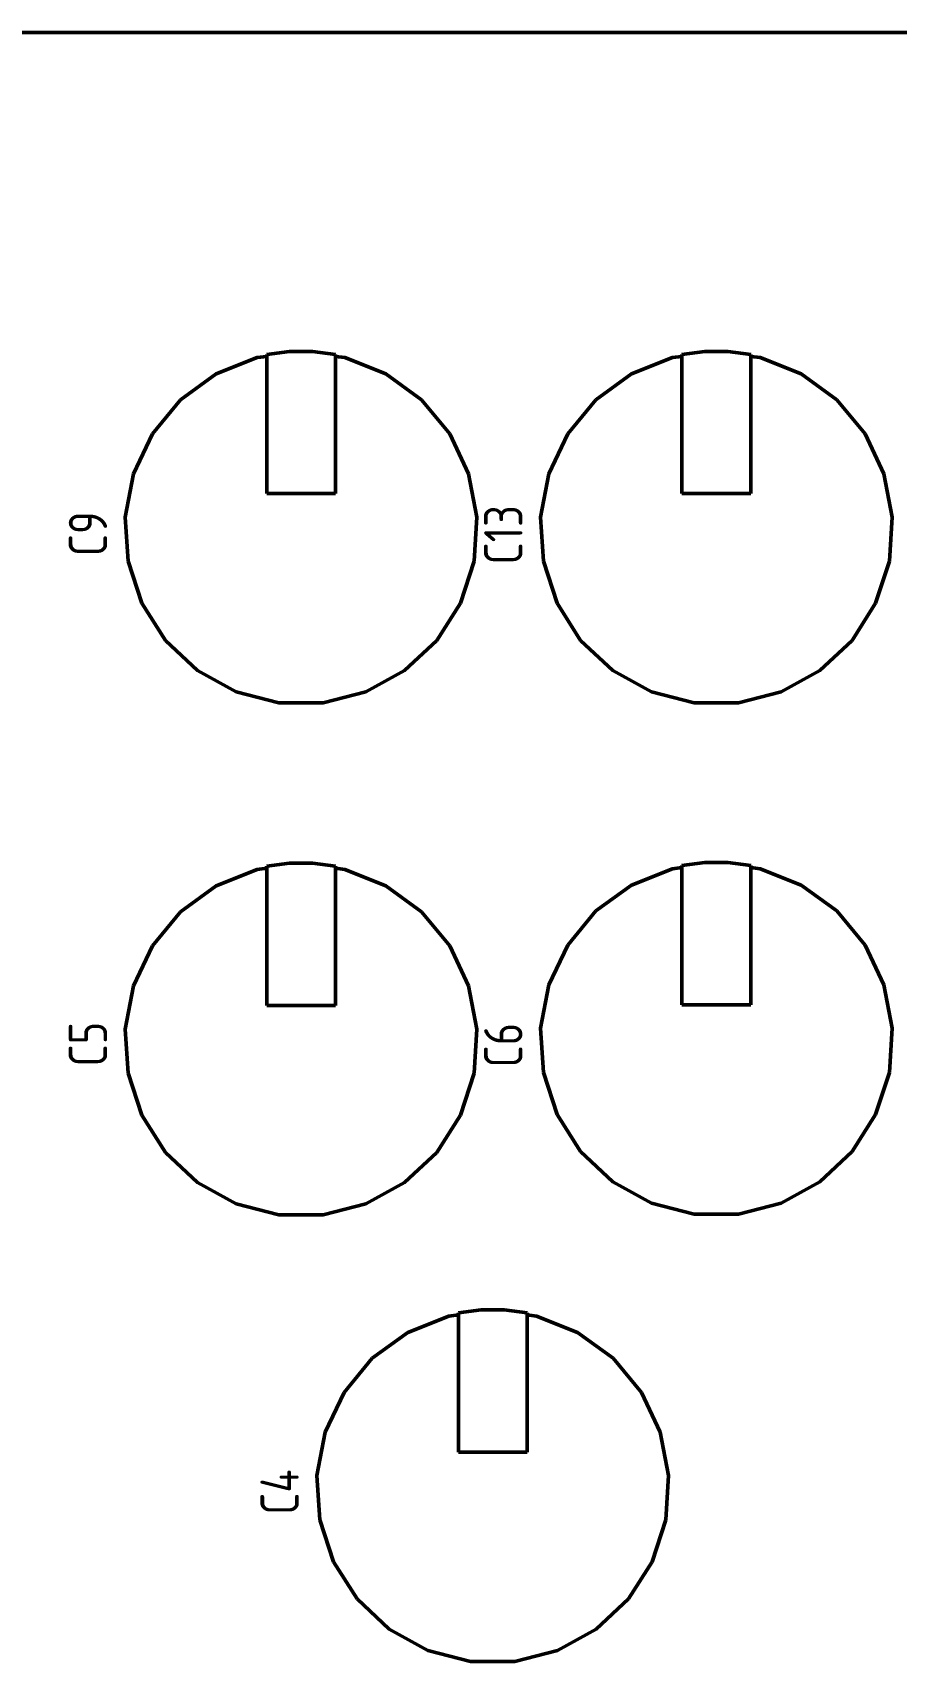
# Paper-space layout 'Layout1' of a CAD drawing. Extents: x -70 to 840, y -1 to 593.
# Drawn here: x 126.1 to 153.1, y 441.7 to 492.7 of the extents above; entities that cross this region are included whole.
import ezdxf

# ---------------------------------------------------------------- set-up
doc = ezdxf.new("R2010")
doc.units = 0
doc.header["$MEASUREMENT"] = 0
doc.layers.get('0').update_dxf_attribs({"linetype": 'CONTINUOUS', "lineweight": 15})
doc.layers.get('DEFPOINTS').update_dxf_attribs({"linetype": 'CONTINUOUS'})
doc.layers.add('Основная', color=7, linetype='CONTINUOUS', lineweight=50)
doc.styles.add('GOST type A0', font='', dxfattribs={"oblique": 15, "height": 3.5})
doc.styles.get('GOST type A0').set_extended_font_data('GOST type A')
doc.dimstyles.new('GOST type A', dxfattribs={"dimtxt": 3.5, "dimasz": 3, "dimexe": 2, "dimexo": 0, "dimgap": 1, "dimtad": 1, "dimtoh": 1, "dimtxsty": 'GOST type A0', "dimcen": 0, "dimazin": 2, "dimtfac": 1, "dimtmove": 0, "dimatfit": 3, "dimfxl": 1, "dimarcsym": 0})

# ---------------------------------------------------------------- blocks, each defined once
blk = doc.blocks.new('*D14')
at = {"color": 0, "lineweight": -2, "transparency": 16777216}
for p, q in [((114.456, 487.715), (114.456, 504.715)), ((344.456, 487.715), (344.456, 504.715)), ((117.456, 502.715), (341.456, 502.715))]:
    blk.add_line(p, q, dxfattribs=at)
at = {"color": 0, "transparency": 16777216}
for points in [[(117.456, 503.215), (117.456, 502.215), (114.456, 502.715)], [(341.456, 503.215), (341.456, 502.215), (344.456, 502.715)]]:
    blk.add_solid(points, dxfattribs=at)
at = {"layer": 'DEFPOINTS', "color": 0, "transparency": 16777216}
for p in [(344.456, 502.715), (114.456, 487.715), (344.456, 487.715)]:
    blk.add_point(p, dxfattribs=at)
at = {"color": 0, "transparency": 16777216, "insert": (229.456, 505.465), "char_height": 3.5, "attachment_point": 5, "style": 'GOST type A0'}
blk.add_mtext('115*', dxfattribs=at)
blk = doc.blocks.new('*D15')
at = {"color": 0, "lineweight": -2, "transparency": 16777216}
for p, q in [((92.256, 447.715), (92.256, 514.715)), ((349.456, 492.715), (349.456, 514.715)), ((95.256, 512.715), (346.456, 512.715))]:
    blk.add_line(p, q, dxfattribs=at)
at = {"color": 0, "transparency": 16777216}
for points in [[(95.256, 513.215), (95.256, 512.215), (92.256, 512.715)], [(346.456, 513.215), (346.456, 512.215), (349.456, 512.715)]]:
    blk.add_solid(points, dxfattribs=at)
at = {"layer": 'DEFPOINTS', "color": 0, "transparency": 16777216}
for p in [(349.456, 512.715), (349.456, 492.715), (92.256, 447.715)]:
    blk.add_point(p, dxfattribs=at)
at = {"color": 0, "transparency": 16777216, "insert": (220.856, 515.727), "char_height": 3.5, "attachment_point": 5, "style": 'GOST type A0'}
blk.add_mtext('128,6*', dxfattribs=at)

psp = doc.layouts.get("Layout1")

# ---------------------------------------------------------------- linework, layer by layer
at = {"layer": 'Основная'}
for p, q in [((349.456, 492.715), (109.456, 492.715)), ((133.096, 482.543), (131.812, 482.035)), ((133.096, 482.543), (131.812, 482.035)), ((133.096, 482.543), (131.812, 482.035)), ((133.096, 482.543), (131.812, 482.035)), ((133.392, 482.581), (133.096, 482.543)), ((133.392, 482.581), (133.096, 482.543)), ((133.392, 482.581), (133.096, 482.543)), ((133.392, 482.581), (133.096, 482.543)), ((134.106, 482.737), (133.392, 482.643)), ((134.106, 482.737), (133.392, 482.643)), ((134.106, 482.737), (133.392, 482.643)), ((134.106, 482.737), (133.392, 482.643)), ((133.392, 482.643), (133.392, 482.581)), ((133.392, 482.643), (133.392, 478.289)), ((133.392, 482.643), (133.392, 482.581)), ((133.392, 482.643), (133.392, 478.289)), ((134.828, 482.737), (134.106, 482.737)), ((134.828, 482.737), (134.106, 482.737)), ((134.828, 482.737), (134.106, 482.737)), ((134.828, 482.737), (134.106, 482.737)), ((135.544, 482.643), (134.828, 482.737)), ((134.828, 482.737), (135.544, 482.643)), ((135.544, 482.643), (134.828, 482.737)), ((134.828, 482.737), (135.544, 482.643)), ((135.544, 482.581), (135.544, 482.643)), ((135.544, 482.643), (135.544, 478.289)), ((135.544, 482.581), (135.544, 482.643)), ((135.544, 482.643), (135.544, 478.289)), ((135.838, 482.543), (135.544, 482.581)), ((135.544, 482.581), (135.838, 482.543)), ((135.838, 482.543), (135.544, 482.581)), ((135.544, 482.581), (135.838, 482.543)), ((137.124, 482.035), (135.838, 482.543)), ((135.838, 482.543), (137.124, 482.035)), ((137.124, 482.035), (135.838, 482.543)), ((135.838, 482.543), (137.124, 482.035)), ((146.096, 482.543), (144.812, 482.035)), ((146.096, 482.543), (144.812, 482.035)), ((146.096, 482.543), (144.812, 482.035)), ((146.096, 482.543), (144.812, 482.035)), ((146.392, 482.581), (146.096, 482.543)), ((146.392, 482.581), (146.096, 482.543)), ((146.392, 482.581), (146.096, 482.543)), ((146.392, 482.581), (146.096, 482.543)), ((147.106, 482.737), (146.392, 482.643)), ((147.106, 482.737), (146.392, 482.643)), ((147.106, 482.737), (146.392, 482.643)), ((147.106, 482.737), (146.392, 482.643)), ((146.392, 482.643), (146.392, 482.581)), ((146.392, 482.643), (146.392, 478.289)), ((146.392, 482.643), (146.392, 482.581)), ((146.392, 482.643), (146.392, 478.289)), ((147.828, 482.737), (147.106, 482.737)), ((147.828, 482.737), (147.106, 482.737)), ((147.828, 482.737), (147.106, 482.737)), ((147.828, 482.737), (147.106, 482.737)), ((148.544, 482.643), (147.828, 482.737)), ((147.828, 482.737), (148.544, 482.643)), ((148.544, 482.643), (147.828, 482.737)), ((147.828, 482.737), (148.544, 482.643)), ((148.544, 482.581), (148.544, 482.643)), ((148.544, 482.643), (148.544, 478.289)), ((148.544, 482.581), (148.544, 482.643)), ((148.544, 482.643), (148.544, 478.289)), ((148.838, 482.543), (148.544, 482.581)), ((148.544, 482.581), (148.838, 482.543)), ((148.838, 482.543), (148.544, 482.581)), ((148.544, 482.581), (148.838, 482.543)), ((150.124, 482.035), (148.838, 482.543)), ((148.838, 482.543), (150.124, 482.035)), ((150.124, 482.035), (148.838, 482.543)), ((148.838, 482.543), (150.124, 482.035)), ((131.812, 482.035), (130.694, 481.223)), ((131.812, 482.035), (130.694, 481.223)), ((131.812, 482.035), (130.694, 481.223)), ((131.812, 482.035), (130.694, 481.223)), ((138.24, 481.223), (137.124, 482.035)), ((137.124, 482.035), (138.24, 481.223)), ((138.24, 481.223), (137.124, 482.035)), ((137.124, 482.035), (138.24, 481.223)), ((144.812, 482.035), (143.694, 481.223)), ((144.812, 482.035), (143.694, 481.223)), ((144.812, 482.035), (143.694, 481.223)), ((144.812, 482.035), (143.694, 481.223)), ((151.24, 481.223), (150.124, 482.035)), ((150.124, 482.035), (151.24, 481.223)), ((151.24, 481.223), (150.124, 482.035)), ((150.124, 482.035), (151.24, 481.223)), ((130.694, 481.223), (129.814, 480.157)), ((130.694, 481.223), (129.814, 480.157)), ((130.694, 481.223), (129.814, 480.157)), ((130.694, 481.223), (129.814, 480.157)), ((139.122, 480.157), (138.24, 481.223)), ((138.24, 481.223), (139.122, 480.157)), ((139.122, 480.157), (138.24, 481.223)), ((138.24, 481.223), (139.122, 480.157)), ((143.694, 481.223), (142.814, 480.157)), ((143.694, 481.223), (142.814, 480.157)), ((143.694, 481.223), (142.814, 480.157)), ((143.694, 481.223), (142.814, 480.157)), ((152.122, 480.157), (151.24, 481.223)), ((151.24, 481.223), (152.122, 480.157)), ((152.122, 480.157), (151.24, 481.223)), ((151.24, 481.223), (152.122, 480.157)), ((129.814, 480.157), (129.226, 478.907)), ((129.814, 480.157), (129.226, 478.907)), ((129.814, 480.157), (129.226, 478.907)), ((129.814, 480.157), (129.226, 478.907)), ((139.71, 478.907), (139.122, 480.157)), ((139.122, 480.157), (139.71, 478.907)), ((139.71, 478.907), (139.122, 480.157)), ((139.122, 480.157), (139.71, 478.907)), ((142.814, 480.157), (142.226, 478.907)), ((142.814, 480.157), (142.226, 478.907)), ((142.814, 480.157), (142.226, 478.907)), ((142.814, 480.157), (142.226, 478.907)), ((152.71, 478.907), (152.122, 480.157)), ((152.122, 480.157), (152.71, 478.907)), ((152.71, 478.907), (152.122, 480.157)), ((152.122, 480.157), (152.71, 478.907)), ((129.226, 478.907), (128.966, 477.551)), ((129.226, 478.907), (128.966, 477.551)), ((129.226, 478.907), (128.966, 477.551)), ((129.226, 478.907), (128.966, 477.551)), ((139.968, 477.551), (139.71, 478.907)), ((139.71, 478.907), (139.968, 477.551)), ((139.968, 477.551), (139.71, 478.907)), ((139.71, 478.907), (139.968, 477.551)), ((142.226, 478.907), (141.966, 477.551)), ((142.226, 478.907), (141.966, 477.551)), ((142.226, 478.907), (141.966, 477.551)), ((142.226, 478.907), (141.966, 477.551)), ((152.968, 477.551), (152.71, 478.907)), ((152.71, 478.907), (152.968, 477.551)), ((152.968, 477.551), (152.71, 478.907)), ((152.71, 478.907), (152.968, 477.551)), ((133.392, 478.289), (135.544, 478.289)), ((133.392, 478.289), (135.544, 478.289)), ((146.392, 478.289), (148.544, 478.289)), ((146.392, 478.289), (148.544, 478.289)), ((128.966, 477.551), (129.054, 476.171)), ((128.966, 477.551), (129.054, 476.171)), ((128.966, 477.551), (129.054, 476.171)), ((128.966, 477.551), (129.054, 476.171)), ((139.882, 476.171), (139.968, 477.551)), ((139.968, 477.551), (139.882, 476.171)), ((139.882, 476.171), (139.968, 477.551)), ((139.968, 477.551), (139.882, 476.171)), ((141.966, 477.551), (142.054, 476.171)), ((141.966, 477.551), (142.054, 476.171)), ((141.966, 477.551), (142.054, 476.171)), ((141.966, 477.551), (142.054, 476.171)), ((152.882, 476.171), (152.968, 477.551)), ((152.968, 477.551), (152.882, 476.171)), ((152.882, 476.171), (152.968, 477.551)), ((152.968, 477.551), (152.882, 476.171)), ((129.054, 476.171), (129.48, 474.857)), ((129.054, 476.171), (129.48, 474.857)), ((129.054, 476.171), (129.48, 474.857)), ((129.054, 476.171), (129.48, 474.857)), ((139.454, 474.857), (139.882, 476.171)), ((139.882, 476.171), (139.454, 474.857)), ((139.454, 474.857), (139.882, 476.171)), ((139.882, 476.171), (139.454, 474.857)), ((142.054, 476.171), (142.48, 474.857)), ((142.054, 476.171), (142.48, 474.857)), ((142.054, 476.171), (142.48, 474.857)), ((142.054, 476.171), (142.48, 474.857)), ((152.454, 474.857), (152.882, 476.171)), ((152.882, 476.171), (152.454, 474.857)), ((152.454, 474.857), (152.882, 476.171)), ((152.882, 476.171), (152.454, 474.857)), ((129.48, 474.857), (130.22, 473.691)), ((129.48, 474.857), (130.22, 473.691)), ((129.48, 474.857), (130.22, 473.691)), ((129.48, 474.857), (130.22, 473.691)), ((138.714, 473.691), (139.454, 474.857)), ((139.454, 474.857), (138.714, 473.691)), ((138.714, 473.691), (139.454, 474.857)), ((139.454, 474.857), (138.714, 473.691)), ((142.48, 474.857), (143.22, 473.691)), ((142.48, 474.857), (143.22, 473.691)), ((142.48, 474.857), (143.22, 473.691)), ((142.48, 474.857), (143.22, 473.691)), ((151.714, 473.691), (152.454, 474.857)), ((152.454, 474.857), (151.714, 473.691)), ((151.714, 473.691), (152.454, 474.857)), ((152.454, 474.857), (151.714, 473.691)), ((130.22, 473.691), (131.228, 472.745)), ((130.22, 473.691), (131.228, 472.745)), ((130.22, 473.691), (131.228, 472.745)), ((130.22, 473.691), (131.228, 472.745)), ((137.708, 472.745), (138.714, 473.691)), ((138.714, 473.691), (137.708, 472.745)), ((137.708, 472.745), (138.714, 473.691)), ((138.714, 473.691), (137.708, 472.745)), ((143.22, 473.691), (144.228, 472.745)), ((143.22, 473.691), (144.228, 472.745)), ((143.22, 473.691), (144.228, 472.745)), ((143.22, 473.691), (144.228, 472.745)), ((150.708, 472.745), (151.714, 473.691)), ((151.714, 473.691), (150.708, 472.745)), ((150.708, 472.745), (151.714, 473.691)), ((151.714, 473.691), (150.708, 472.745)), ((131.228, 472.745), (132.438, 472.079)), ((131.228, 472.745), (132.438, 472.079)), ((131.228, 472.745), (132.438, 472.079)), ((131.228, 472.745), (132.438, 472.079)), ((136.496, 472.079), (137.708, 472.745)), ((137.708, 472.745), (136.496, 472.079)), ((136.496, 472.079), (137.708, 472.745)), ((137.708, 472.745), (136.496, 472.079)), ((144.228, 472.745), (145.438, 472.079)), ((144.228, 472.745), (145.438, 472.079)), ((144.228, 472.745), (145.438, 472.079)), ((144.228, 472.745), (145.438, 472.079)), ((149.496, 472.079), (150.708, 472.745)), ((150.708, 472.745), (149.496, 472.079)), ((149.496, 472.079), (150.708, 472.745)), ((150.708, 472.745), (149.496, 472.079)), ((132.438, 472.079), (133.776, 471.737)), ((132.438, 472.079), (133.776, 471.737)), ((132.438, 472.079), (133.776, 471.737)), ((132.438, 472.079), (133.776, 471.737)), ((135.158, 471.737), (136.496, 472.079)), ((136.496, 472.079), (135.158, 471.737)), ((135.158, 471.737), (136.496, 472.079)), ((136.496, 472.079), (135.158, 471.737)), ((145.438, 472.079), (146.776, 471.737)), ((145.438, 472.079), (146.776, 471.737)), ((145.438, 472.079), (146.776, 471.737)), ((145.438, 472.079), (146.776, 471.737)), ((148.158, 471.737), (149.496, 472.079)), ((149.496, 472.079), (148.158, 471.737)), ((148.158, 471.737), (149.496, 472.079)), ((149.496, 472.079), (148.158, 471.737)), ((133.776, 471.737), (135.158, 471.737)), ((135.158, 471.737), (133.776, 471.737)), ((133.776, 471.737), (135.158, 471.737)), ((135.158, 471.737), (133.776, 471.737)), ((146.776, 471.737), (148.158, 471.737)), ((148.158, 471.737), (146.776, 471.737)), ((146.776, 471.737), (148.158, 471.737)), ((148.158, 471.737), (146.776, 471.737)), ((133.096, 466.521), (131.812, 466.013)), ((133.096, 466.521), (131.812, 466.013)), ((133.096, 466.521), (131.812, 466.013)), ((133.096, 466.521), (131.812, 466.013)), ((133.392, 466.559), (133.096, 466.521)), ((133.392, 466.559), (133.096, 466.521)), ((133.392, 466.559), (133.096, 466.521)), ((133.392, 466.559), (133.096, 466.521)), ((134.106, 466.715), (133.392, 466.621)), ((134.106, 466.715), (133.392, 466.621)), ((134.106, 466.715), (133.392, 466.621)), ((134.106, 466.715), (133.392, 466.621)), ((133.392, 466.621), (133.392, 466.559)), ((133.392, 466.621), (133.392, 462.267)), ((133.392, 466.621), (133.392, 466.559)), ((133.392, 466.621), (133.392, 462.267)), ((134.828, 466.715), (134.106, 466.715)), ((134.828, 466.715), (134.106, 466.715)), ((134.828, 466.715), (134.106, 466.715)), ((134.828, 466.715), (134.106, 466.715)), ((135.544, 466.621), (134.828, 466.715)), ((134.828, 466.715), (135.544, 466.621)), ((135.544, 466.621), (134.828, 466.715)), ((134.828, 466.715), (135.544, 466.621)), ((135.544, 466.559), (135.544, 466.621)), ((135.544, 466.621), (135.544, 462.267)), ((135.544, 466.559), (135.544, 466.621)), ((135.544, 466.621), (135.544, 462.267)), ((135.838, 466.521), (135.544, 466.559)), ((135.544, 466.559), (135.838, 466.521)), ((135.838, 466.521), (135.544, 466.559)), ((135.544, 466.559), (135.838, 466.521)), ((137.124, 466.013), (135.838, 466.521)), ((135.838, 466.521), (137.124, 466.013)), ((137.124, 466.013), (135.838, 466.521)), ((135.838, 466.521), (137.124, 466.013)), ((146.096, 466.543), (144.812, 466.035)), ((146.096, 466.543), (144.812, 466.035)), ((146.096, 466.543), (144.812, 466.035)), ((146.096, 466.543), (144.812, 466.035)), ((146.392, 466.581), (146.096, 466.543)), ((146.392, 466.581), (146.096, 466.543)), ((146.392, 466.581), (146.096, 466.543)), ((146.392, 466.581), (146.096, 466.543)), ((147.106, 466.737), (146.392, 466.643)), ((147.106, 466.737), (146.392, 466.643)), ((147.106, 466.737), (146.392, 466.643)), ((147.106, 466.737), (146.392, 466.643)), ((146.392, 466.643), (146.392, 466.581)), ((146.392, 466.643), (146.392, 462.289)), ((146.392, 466.643), (146.392, 466.581)), ((146.392, 466.643), (146.392, 462.289)), ((147.828, 466.737), (147.106, 466.737)), ((147.828, 466.737), (147.106, 466.737)), ((147.828, 466.737), (147.106, 466.737)), ((147.828, 466.737), (147.106, 466.737)), ((148.544, 466.643), (147.828, 466.737)), ((147.828, 466.737), (148.544, 466.643)), ((148.544, 466.643), (147.828, 466.737)), ((147.828, 466.737), (148.544, 466.643)), ((148.544, 466.581), (148.544, 466.643)), ((148.544, 466.643), (148.544, 462.289)), ((148.544, 466.581), (148.544, 466.643)), ((148.544, 466.643), (148.544, 462.289)), ((148.838, 466.543), (148.544, 466.581)), ((148.544, 466.581), (148.838, 466.543)), ((148.838, 466.543), (148.544, 466.581)), ((148.544, 466.581), (148.838, 466.543)), ((150.124, 466.035), (148.838, 466.543)), ((148.838, 466.543), (150.124, 466.035)), ((150.124, 466.035), (148.838, 466.543)), ((148.838, 466.543), (150.124, 466.035)), ((131.812, 466.013), (130.694, 465.201)), ((131.812, 466.013), (130.694, 465.201)), ((131.812, 466.013), (130.694, 465.201)), ((131.812, 466.013), (130.694, 465.201)), ((138.24, 465.201), (137.124, 466.013)), ((137.124, 466.013), (138.24, 465.201)), ((138.24, 465.201), (137.124, 466.013)), ((137.124, 466.013), (138.24, 465.201)), ((144.812, 466.035), (143.694, 465.223)), ((144.812, 466.035), (143.694, 465.223)), ((144.812, 466.035), (143.694, 465.223)), ((144.812, 466.035), (143.694, 465.223)), ((151.24, 465.223), (150.124, 466.035)), ((150.124, 466.035), (151.24, 465.223)), ((151.24, 465.223), (150.124, 466.035)), ((150.124, 466.035), (151.24, 465.223)), ((130.694, 465.201), (129.814, 464.135)), ((130.694, 465.201), (129.814, 464.135)), ((130.694, 465.201), (129.814, 464.135)), ((130.694, 465.201), (129.814, 464.135)), ((139.122, 464.135), (138.24, 465.201)), ((138.24, 465.201), (139.122, 464.135)), ((139.122, 464.135), (138.24, 465.201)), ((138.24, 465.201), (139.122, 464.135)), ((143.694, 465.223), (142.814, 464.157)), ((143.694, 465.223), (142.814, 464.157)), ((143.694, 465.223), (142.814, 464.157)), ((143.694, 465.223), (142.814, 464.157)), ((152.122, 464.157), (151.24, 465.223)), ((151.24, 465.223), (152.122, 464.157)), ((152.122, 464.157), (151.24, 465.223)), ((151.24, 465.223), (152.122, 464.157)), ((129.814, 464.135), (129.226, 462.885)), ((129.814, 464.135), (129.226, 462.885)), ((129.814, 464.135), (129.226, 462.885)), ((129.814, 464.135), (129.226, 462.885)), ((139.71, 462.885), (139.122, 464.135)), ((139.122, 464.135), (139.71, 462.885)), ((139.71, 462.885), (139.122, 464.135)), ((139.122, 464.135), (139.71, 462.885)), ((142.814, 464.157), (142.226, 462.907)), ((142.814, 464.157), (142.226, 462.907)), ((142.814, 464.157), (142.226, 462.907)), ((142.814, 464.157), (142.226, 462.907)), ((152.71, 462.907), (152.122, 464.157)), ((152.122, 464.157), (152.71, 462.907)), ((152.71, 462.907), (152.122, 464.157)), ((152.122, 464.157), (152.71, 462.907)), ((129.226, 462.885), (128.966, 461.529)), ((129.226, 462.885), (128.966, 461.529)), ((129.226, 462.885), (128.966, 461.529)), ((129.226, 462.885), (128.966, 461.529)), ((139.968, 461.529), (139.71, 462.885)), ((139.71, 462.885), (139.968, 461.529)), ((139.968, 461.529), (139.71, 462.885)), ((139.71, 462.885), (139.968, 461.529)), ((142.226, 462.907), (141.966, 461.551)), ((142.226, 462.907), (141.966, 461.551)), ((142.226, 462.907), (141.966, 461.551)), ((142.226, 462.907), (141.966, 461.551)), ((152.968, 461.551), (152.71, 462.907)), ((152.71, 462.907), (152.968, 461.551)), ((152.968, 461.551), (152.71, 462.907)), ((152.71, 462.907), (152.968, 461.551)), ((133.392, 462.267), (135.544, 462.267)), ((133.392, 462.267), (135.544, 462.267)), ((146.392, 462.289), (148.544, 462.289)), ((146.392, 462.289), (148.544, 462.289)), ((128.966, 461.529), (129.054, 460.149)), ((128.966, 461.529), (129.054, 460.149)), ((128.966, 461.529), (129.054, 460.149)), ((128.966, 461.529), (129.054, 460.149)), ((139.882, 460.149), (139.968, 461.529)), ((139.968, 461.529), (139.882, 460.149)), ((139.882, 460.149), (139.968, 461.529)), ((139.968, 461.529), (139.882, 460.149)), ((141.966, 461.551), (142.054, 460.171)), ((141.966, 461.551), (142.054, 460.171)), ((141.966, 461.551), (142.054, 460.171)), ((141.966, 461.551), (142.054, 460.171)), ((152.882, 460.171), (152.968, 461.551)), ((152.968, 461.551), (152.882, 460.171)), ((152.882, 460.171), (152.968, 461.551)), ((152.968, 461.551), (152.882, 460.171)), ((129.054, 460.149), (129.48, 458.835)), ((129.054, 460.149), (129.48, 458.835)), ((129.054, 460.149), (129.48, 458.835)), ((129.054, 460.149), (129.48, 458.835)), ((139.454, 458.835), (139.882, 460.149)), ((139.882, 460.149), (139.454, 458.835)), ((139.454, 458.835), (139.882, 460.149)), ((139.882, 460.149), (139.454, 458.835)), ((142.054, 460.171), (142.48, 458.857)), ((142.054, 460.171), (142.48, 458.857)), ((142.054, 460.171), (142.48, 458.857)), ((142.054, 460.171), (142.48, 458.857)), ((152.454, 458.857), (152.882, 460.171)), ((152.882, 460.171), (152.454, 458.857)), ((152.454, 458.857), (152.882, 460.171)), ((152.882, 460.171), (152.454, 458.857)), ((129.48, 458.835), (130.22, 457.669)), ((129.48, 458.835), (130.22, 457.669)), ((129.48, 458.835), (130.22, 457.669)), ((129.48, 458.835), (130.22, 457.669)), ((138.714, 457.669), (139.454, 458.835)), ((139.454, 458.835), (138.714, 457.669)), ((138.714, 457.669), (139.454, 458.835)), ((139.454, 458.835), (138.714, 457.669)), ((142.48, 458.857), (143.22, 457.691)), ((142.48, 458.857), (143.22, 457.691)), ((142.48, 458.857), (143.22, 457.691)), ((142.48, 458.857), (143.22, 457.691)), ((151.714, 457.691), (152.454, 458.857)), ((152.454, 458.857), (151.714, 457.691)), ((151.714, 457.691), (152.454, 458.857)), ((152.454, 458.857), (151.714, 457.691)), ((130.22, 457.669), (131.228, 456.723)), ((130.22, 457.669), (131.228, 456.723)), ((130.22, 457.669), (131.228, 456.723)), ((130.22, 457.669), (131.228, 456.723)), ((137.708, 456.723), (138.714, 457.669)), ((138.714, 457.669), (137.708, 456.723)), ((137.708, 456.723), (138.714, 457.669)), ((138.714, 457.669), (137.708, 456.723)), ((143.22, 457.691), (144.228, 456.745)), ((143.22, 457.691), (144.228, 456.745)), ((143.22, 457.691), (144.228, 456.745)), ((143.22, 457.691), (144.228, 456.745)), ((150.708, 456.745), (151.714, 457.691)), ((151.714, 457.691), (150.708, 456.745)), ((150.708, 456.745), (151.714, 457.691)), ((151.714, 457.691), (150.708, 456.745)), ((131.228, 456.723), (132.438, 456.057)), ((131.228, 456.723), (132.438, 456.057)), ((131.228, 456.723), (132.438, 456.057)), ((131.228, 456.723), (132.438, 456.057)), ((136.496, 456.057), (137.708, 456.723)), ((137.708, 456.723), (136.496, 456.057)), ((136.496, 456.057), (137.708, 456.723)), ((137.708, 456.723), (136.496, 456.057)), ((144.228, 456.745), (145.438, 456.079)), ((144.228, 456.745), (145.438, 456.079)), ((144.228, 456.745), (145.438, 456.079)), ((144.228, 456.745), (145.438, 456.079)), ((149.496, 456.079), (150.708, 456.745)), ((150.708, 456.745), (149.496, 456.079)), ((149.496, 456.079), (150.708, 456.745)), ((150.708, 456.745), (149.496, 456.079)), ((132.438, 456.057), (133.776, 455.715)), ((132.438, 456.057), (133.776, 455.715)), ((132.438, 456.057), (133.776, 455.715)), ((132.438, 456.057), (133.776, 455.715)), ((135.158, 455.715), (136.496, 456.057)), ((136.496, 456.057), (135.158, 455.715)), ((135.158, 455.715), (136.496, 456.057)), ((136.496, 456.057), (135.158, 455.715)), ((145.438, 456.079), (146.776, 455.737)), ((145.438, 456.079), (146.776, 455.737)), ((145.438, 456.079), (146.776, 455.737)), ((145.438, 456.079), (146.776, 455.737)), ((148.158, 455.737), (149.496, 456.079)), ((149.496, 456.079), (148.158, 455.737)), ((148.158, 455.737), (149.496, 456.079)), ((149.496, 456.079), (148.158, 455.737)), ((133.776, 455.715), (135.158, 455.715)), ((135.158, 455.715), (133.776, 455.715)), ((133.776, 455.715), (135.158, 455.715)), ((135.158, 455.715), (133.776, 455.715)), ((146.776, 455.737), (148.158, 455.737)), ((148.158, 455.737), (146.776, 455.737)), ((146.776, 455.737), (148.158, 455.737)), ((148.158, 455.737), (146.776, 455.737)), ((140.106, 452.737), (139.392, 452.643)), ((140.106, 452.737), (139.392, 452.643)), ((140.106, 452.737), (139.392, 452.643)), ((140.106, 452.737), (139.392, 452.643)), ((140.828, 452.737), (140.106, 452.737)), ((140.828, 452.737), (140.106, 452.737)), ((140.828, 452.737), (140.106, 452.737)), ((140.828, 452.737), (140.106, 452.737)), ((141.544, 452.643), (140.828, 452.737)), ((140.828, 452.737), (141.544, 452.643)), ((141.544, 452.643), (140.828, 452.737)), ((140.828, 452.737), (141.544, 452.643)), ((139.096, 452.543), (137.812, 452.035)), ((139.096, 452.543), (137.812, 452.035)), ((139.096, 452.543), (137.812, 452.035)), ((139.096, 452.543), (137.812, 452.035)), ((139.392, 452.581), (139.096, 452.543)), ((139.392, 452.581), (139.096, 452.543)), ((139.392, 452.581), (139.096, 452.543)), ((139.392, 452.581), (139.096, 452.543)), ((139.392, 452.643), (139.392, 452.581)), ((139.392, 452.643), (139.392, 448.289)), ((139.392, 452.643), (139.392, 452.581)), ((139.392, 452.643), (139.392, 448.289)), ((141.544, 452.581), (141.544, 452.643)), ((141.544, 452.643), (141.544, 448.289)), ((141.544, 452.581), (141.544, 452.643)), ((141.544, 452.643), (141.544, 448.289)), ((141.838, 452.543), (141.544, 452.581)), ((141.544, 452.581), (141.838, 452.543)), ((141.838, 452.543), (141.544, 452.581)), ((141.544, 452.581), (141.838, 452.543)), ((143.124, 452.035), (141.838, 452.543)), ((141.838, 452.543), (143.124, 452.035)), ((143.124, 452.035), (141.838, 452.543)), ((141.838, 452.543), (143.124, 452.035)), ((137.812, 452.035), (136.694, 451.223)), ((137.812, 452.035), (136.694, 451.223)), ((137.812, 452.035), (136.694, 451.223)), ((137.812, 452.035), (136.694, 451.223)), ((144.24, 451.223), (143.124, 452.035)), ((143.124, 452.035), (144.24, 451.223)), ((144.24, 451.223), (143.124, 452.035)), ((143.124, 452.035), (144.24, 451.223)), ((136.694, 451.223), (135.814, 450.157)), ((136.694, 451.223), (135.814, 450.157)), ((136.694, 451.223), (135.814, 450.157)), ((136.694, 451.223), (135.814, 450.157)), ((145.122, 450.157), (144.24, 451.223)), ((144.24, 451.223), (145.122, 450.157)), ((145.122, 450.157), (144.24, 451.223)), ((144.24, 451.223), (145.122, 450.157)), ((135.814, 450.157), (135.226, 448.907)), ((135.814, 450.157), (135.226, 448.907)), ((135.814, 450.157), (135.226, 448.907)), ((135.814, 450.157), (135.226, 448.907)), ((145.71, 448.907), (145.122, 450.157)), ((145.122, 450.157), (145.71, 448.907)), ((145.71, 448.907), (145.122, 450.157)), ((145.122, 450.157), (145.71, 448.907)), ((135.226, 448.907), (134.966, 447.551)), ((135.226, 448.907), (134.966, 447.551)), ((135.226, 448.907), (134.966, 447.551)), ((135.226, 448.907), (134.966, 447.551)), ((145.968, 447.551), (145.71, 448.907)), ((145.71, 448.907), (145.968, 447.551)), ((145.968, 447.551), (145.71, 448.907)), ((145.71, 448.907), (145.968, 447.551)), ((139.392, 448.289), (141.544, 448.289)), ((139.392, 448.289), (141.544, 448.289)), ((134.966, 447.551), (135.054, 446.171)), ((134.966, 447.551), (135.054, 446.171)), ((134.966, 447.551), (135.054, 446.171)), ((134.966, 447.551), (135.054, 446.171)), ((145.882, 446.171), (145.968, 447.551)), ((145.968, 447.551), (145.882, 446.171)), ((145.882, 446.171), (145.968, 447.551)), ((145.968, 447.551), (145.882, 446.171)), ((135.054, 446.171), (135.48, 444.857)), ((135.054, 446.171), (135.48, 444.857)), ((135.054, 446.171), (135.48, 444.857)), ((135.054, 446.171), (135.48, 444.857)), ((145.454, 444.857), (145.882, 446.171)), ((145.882, 446.171), (145.454, 444.857)), ((145.454, 444.857), (145.882, 446.171)), ((145.882, 446.171), (145.454, 444.857)), ((135.48, 444.857), (136.22, 443.691)), ((135.48, 444.857), (136.22, 443.691)), ((135.48, 444.857), (136.22, 443.691)), ((135.48, 444.857), (136.22, 443.691)), ((144.714, 443.691), (145.454, 444.857)), ((145.454, 444.857), (144.714, 443.691)), ((144.714, 443.691), (145.454, 444.857)), ((145.454, 444.857), (144.714, 443.691)), ((136.22, 443.691), (137.228, 442.745)), ((136.22, 443.691), (137.228, 442.745)), ((136.22, 443.691), (137.228, 442.745)), ((136.22, 443.691), (137.228, 442.745)), ((143.708, 442.745), (144.714, 443.691)), ((144.714, 443.691), (143.708, 442.745)), ((143.708, 442.745), (144.714, 443.691)), ((144.714, 443.691), (143.708, 442.745)), ((137.228, 442.745), (138.438, 442.079)), ((137.228, 442.745), (138.438, 442.079)), ((137.228, 442.745), (138.438, 442.079)), ((137.228, 442.745), (138.438, 442.079)), ((142.496, 442.079), (143.708, 442.745)), ((143.708, 442.745), (142.496, 442.079)), ((142.496, 442.079), (143.708, 442.745)), ((143.708, 442.745), (142.496, 442.079)), ((138.438, 442.079), (139.776, 441.737)), ((138.438, 442.079), (139.776, 441.737)), ((138.438, 442.079), (139.776, 441.737)), ((138.438, 442.079), (139.776, 441.737)), ((141.158, 441.737), (142.496, 442.079)), ((142.496, 442.079), (141.158, 441.737)), ((141.158, 441.737), (142.496, 442.079)), ((142.496, 442.079), (141.158, 441.737)), ((139.776, 441.737), (141.158, 441.737)), ((141.158, 441.737), (139.776, 441.737)), ((139.776, 441.737), (141.158, 441.737)), ((141.158, 441.737), (139.776, 441.737))]:
    psp.add_line(p, q, dxfattribs=at)

# ---------------------------------------------------------------- texts
at = {"layer": 'Основная', "style": 'GOST type A0'}
for s, p in [('C13', (141.398, 476.067)), ('C9', (128.398, 476.326)), ('C5', (128.398, 460.356)), ('C6', (141.398, 460.326)), ('C4', (134.398, 446.326))]:
    psp.add_text(s, height=1.2, rotation=90, dxfattribs=at).set_placement(p)

# ---------------------------------------------------------------- dimensions: what is measured, and where the dimension line sits
for base, p1, p2, text, picture, middle in [((349.456, 512.715), (92.256, 447.715), (349.456, 492.715), '128,6*', '*D15', (220.856, 515.727)), ((344.456, 502.715), (114.456, 487.715), (344.456, 487.715), '115*', '*D14', (229.456, 505.465))]:
    dim = psp.add_linear_dim(base=base, p1=p1, p2=p2, text=text, dimstyle='GOST type A')
    dim.commit()
    dim.dimension.update_dxf_attribs({"geometry": picture, "text_midpoint": middle})

doc.saveas('drawing.dxf')
